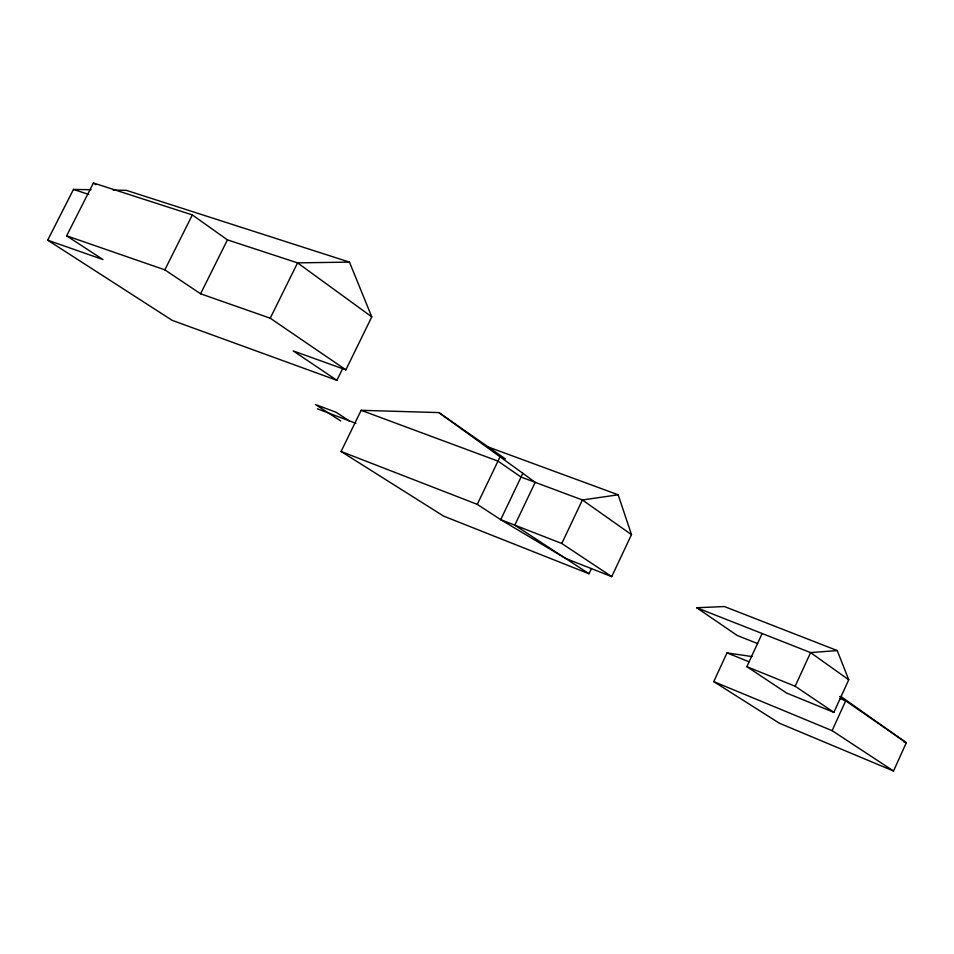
<?xml version="1.0" encoding="UTF-8"?>
<svg xmlns="http://www.w3.org/2000/svg" width="954" height="954" viewBox="0 0 954 954"><rect width="100%" height="100%" fill="white"/><g stroke="black" fill="none" stroke-linecap="round" stroke-linejoin="round"><path stroke-width="1.43" d="M752.026 656.579L727.02 652.894L713.735 681.609L779.394 723.227L893.528 771.011L906.3 742.761L840.712 696.36M762.139 633.516L746.851 666.655L786.621 693.045L833.879 712.364L848.738 679.785L837.242 650.568L724.396 606.553L696.682 607.746L737.251 635.495L757.703 643.616M893.528 771.011L832.103 730.645L845.697 700.82L839.699 696.551M833.879 712.364L795.159 686.248L810.59 652.596L837.242 650.568M505.381 458.898L438.888 412.593L361.149 410.303L341.079 451.492L443.646 516.138L588.988 573.748L591.468 568.501M341.079 451.492L477.262 504.356L500.707 519.656L565.65 558.46L611.717 576.633L631.488 534.622L618.168 494.792L488.102 446.949M611.717 576.633L561.787 543.482L582.405 499.979L618.168 494.792M438.888 412.593L522.852 473.291L500.707 519.656L561.787 543.482M477.262 504.356L499.813 457.276M91.107 189.727L73.47 189.417L47.7 240.181L172.197 320.365L336.917 380.324L342.784 368.316M336.917 380.324L293.2 350.917L345.873 369.842L371.774 316.859L349.462 262.111L126.405 190.359L113.168 190.12M345.873 369.842L270.232 318.207L297.565 262.875L349.462 262.111M270.232 318.207L200.578 293.784L227.434 239.883L192.35 214.924L93.409 182.989L66.637 235.829L102.996 259.571L47.7 240.181M66.637 235.829L164.839 269.851L192.35 214.924M73.47 189.417L88.782 194.437M227.434 239.883L297.565 262.875L371.774 316.859M361.149 410.303L497.976 461.104L521.051 477.06L582.405 499.979L631.488 534.622M317.384 408.837L355.925 423.349M696.682 607.746L810.59 652.596L848.738 679.785M727.02 652.894L749.105 661.814M840.176 698.59L845.697 700.82L906.3 742.761L903.545 741.64M746.851 666.655L795.159 686.248M713.735 681.609L832.103 730.645M340.781 420.976L315.38 404.496L336.011 412.235L349.092 420.774M588.988 573.748L514.79 525.141L535.194 482.342L522.852 473.291M164.839 269.851L200.578 293.784M93.409 182.989L95.794 184.635"/></g></svg>
